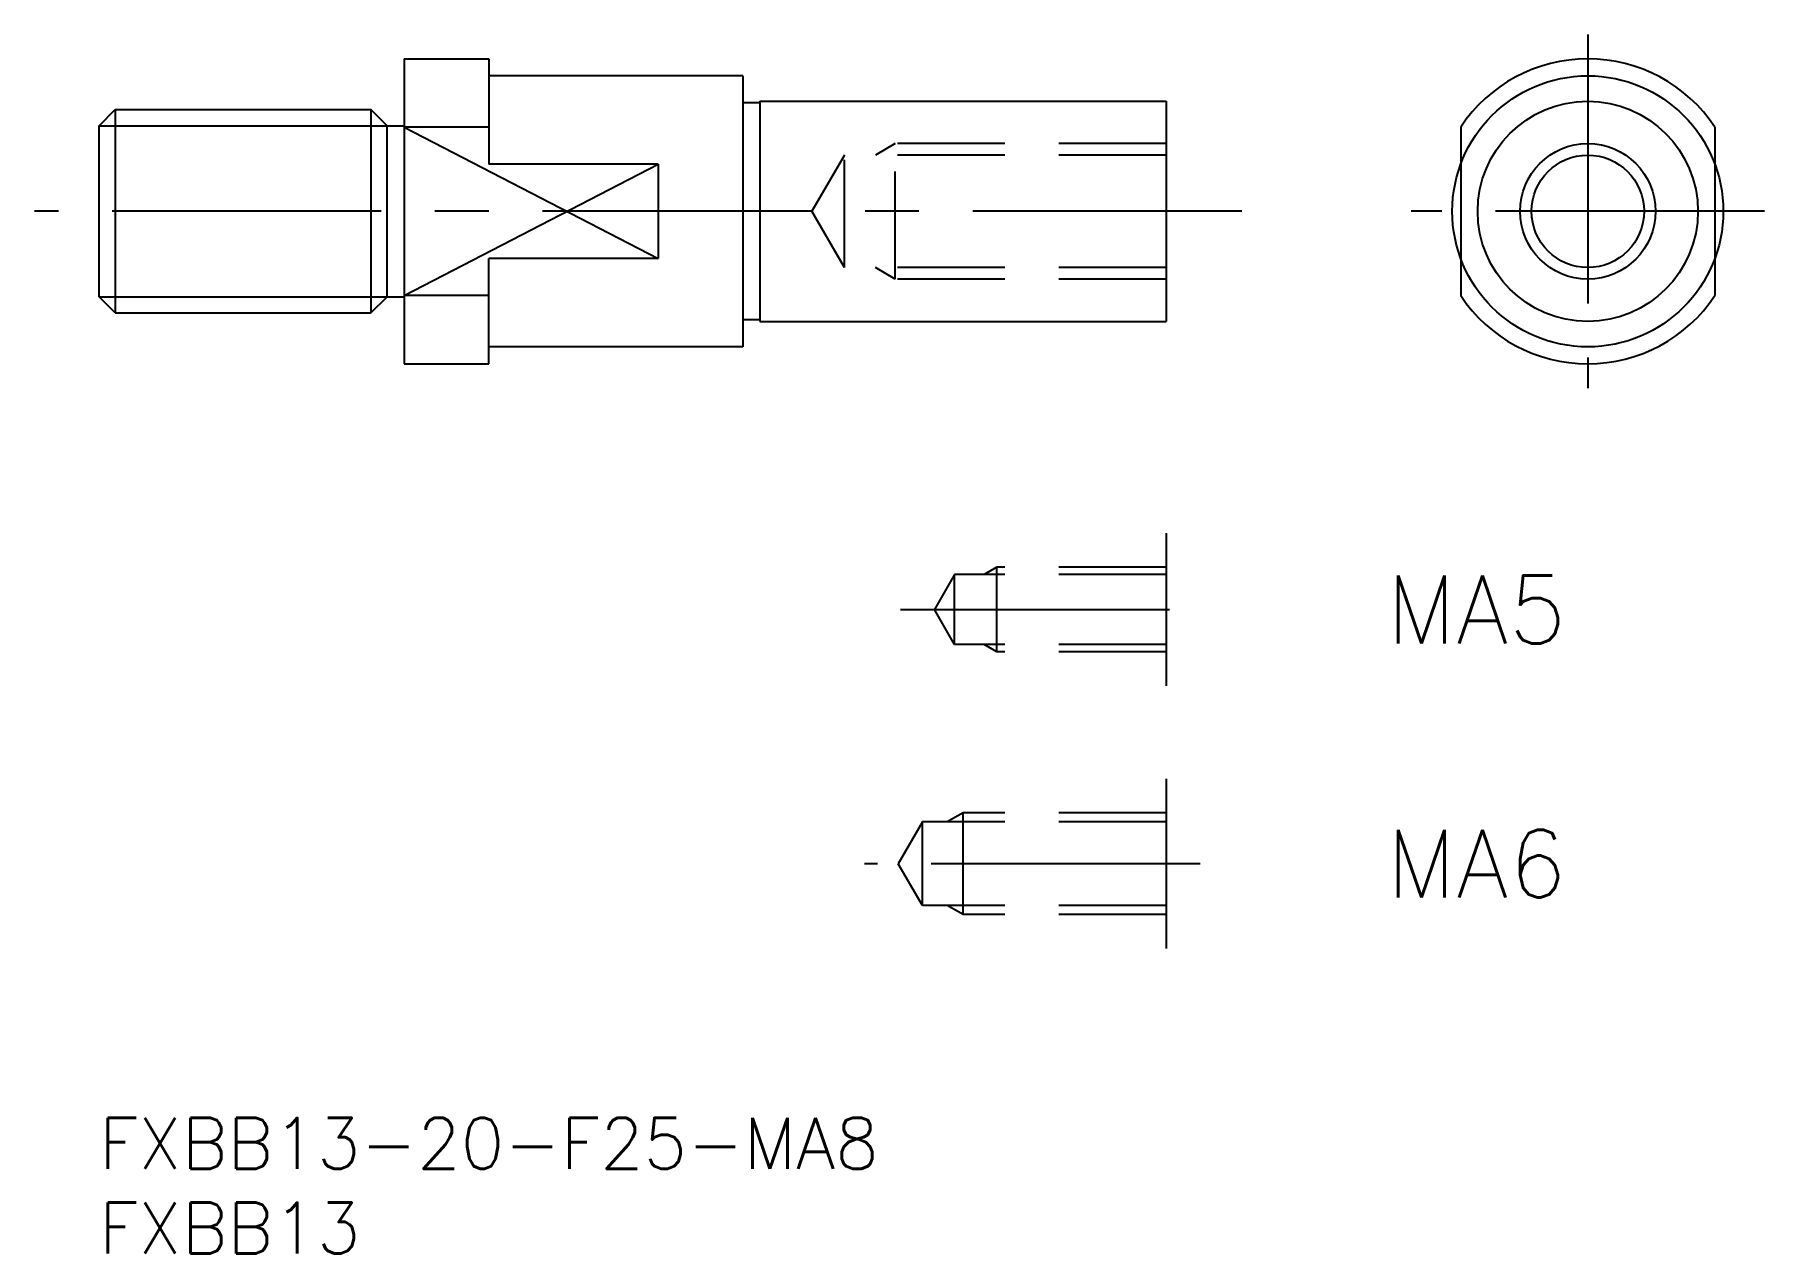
# Model space of a CAD drawing. Extents: x -4 to 98, y -8 to 64.
import ezdxf

# ---------------------------------------------------------------- set-up
doc = ezdxf.new("R2010")
doc.units = 0
doc.header["$LTSCALE"] = 0.5
doc.linetypes.add('CENTER', pattern=[50.8, 31.75, -6.35, 6.35, -6.35])
doc.linetypes.add('DASHED', pattern=[19.05, 12.7, -6.35])
for name, color, linetype in [('MSM_CENTER', 1, 'CENTER'), ('MSM_CONTINUOUS', 7, 'CONTINUOUS'), ('MSM_DASHED', 4, 'DASHED'), ('MSM_NARROW', 5, 'CONTINUOUS'), ('MSM_PART_NUMBER', 7, 'CONTINUOUS')]:
    doc.layers.add(name, color=color, linetype=linetype)
doc.styles.get("Standard").update_dxf_attribs({"font": 'txt.shx', "height": 3, "bigfont": 'bigfont.shx'})

# ---------------------------------------------------------------- blocks, each defined once
blk = doc.blocks.new('*U5')
at = {"layer": 'MSM_PART_NUMBER'}
blk.add_text('FXBB13-20-F25-MA8', height=3, dxfattribs=at).set_placement((0, -3))
blk = doc.blocks.new('*U6')
at = {"layer": 'MSM_PART_NUMBER'}
blk.add_text('FXBB13', height=3, dxfattribs=at).set_placement((0, -8))
blk = doc.blocks.new('*U7')
at = {"layer": 'MSM_PART_NUMBER'}
blk.add_text('MA6', height=4, dxfattribs=at).set_placement((76, 13))
blk = doc.blocks.new('*U8')
at = {"layer": 'MSM_PART_NUMBER'}
blk.add_text('MA5', height=4, dxfattribs=at).set_placement((76, 28))

msp = doc.modelspace()

# ---------------------------------------------------------------- linework, layer by layer
at = {"layer": 'MSM_CENTER'}
for p, q in [((87.88, 63.93), (87.88, 43.07)), ((67.45, 53.5), (-3.81, 53.5)), ((98.31, 53.5), (77.45, 53.5)), ((47.31, 30), (65, 30)), ((65, 15), (45.18, 15))]:
    msp.add_line(p, q, dxfattribs=at)
at = {"layer": 'MSM_CONTINUOUS'}
for p, q in [((18, 62.5), (18, 44.5)), ((18, 62.5), (23, 62.5)), ((23, 62.5), (23, 56.28)), ((38, 61.5), (23, 61.5)), ((38, 61.5), (38, 45.5)), ((0, 58.55), (0.95, 59.5)), ((0.95, 59.5), (16.05, 59.5)), ((0.95, 59.5), (0.95, 47.5)), ((17, 58.55), (16.05, 59.5)), ((16.05, 59.5), (16.05, 47.5)), ((39, 59.9), (38, 59.9)), ((39, 60), (63, 60)), ((39, 60), (39, 47)), ((63, 60), (63, 47)), ((0, 48.45), (0, 58.55)), ((17, 48.45), (17, 58.55)), ((17, 58.55), (18, 58.55)), ((23, 58.47), (18, 58.47)), ((80.38, 58.47), (80.38, 56.28)), ((95.38, 58.47), (95.38, 56.28)), ((33, 56.28), (23, 56.28)), ((33, 56.28), (33, 50.72)), ((33, 50.72), (23, 50.72)), ((23, 44.5), (23, 50.72)), ((80.38, 50.72), (80.38, 48.53)), ((95.38, 50.72), (95.38, 48.53)), ((0.95, 47.5), (0, 48.45)), ((16.05, 47.5), (17, 48.45)), ((17, 48.45), (18, 48.45)), ((23, 48.53), (18, 48.53)), ((0.95, 47.5), (16.05, 47.5)), ((39, 47.1), (38, 47.1)), ((39, 47), (63, 47)), ((38, 45.5), (23, 45.5)), ((18, 44.5), (23, 44.5)), ((63, 34.5), (63, 25.5)), ((63, 20), (63, 10))]:
    msp.add_line(p, q, dxfattribs=at)
for radius in [8, 6.5, 3.32]:
    msp.add_circle((87.88, 53.5), radius, dxfattribs=at)
for start, end in [(33.5573, 146.4427), (213.5573, 326.4427)]:
    msp.add_arc((87.88, 53.5), 9, start, end, dxfattribs=at)
at = {"layer": 'MSM_DASHED'}
for p, q in [((47, 57.5), (45.83, 56.82)), ((47, 49.5), (47, 57.5)), ((63, 57.5), (47, 57.5)), ((44, 56.82), (42.08, 53.5)), ((44, 50.18), (44, 56.82)), ((63, 56.82), (44, 56.82)), ((80.38, 56.28), (80.38, 50.72)), ((95.38, 56.28), (95.38, 50.72)), ((44, 50.18), (42.08, 53.5)), ((63, 50.18), (44, 50.18)), ((47, 49.5), (45.83, 50.18)), ((63, 49.5), (47, 49.5)), ((50.5, 32.07), (49.31, 30)), ((63, 32.07), (50.5, 32.07)), ((50.5, 27.93), (50.5, 32.07)), ((53, 32.5), (52.25, 32.07)), ((63, 32.5), (53, 32.5)), ((53, 27.5), (53, 32.5)), ((50.5, 27.93), (49.31, 30)), ((63, 27.93), (50.5, 27.93)), ((53, 27.5), (52.25, 27.93)), ((63, 27.5), (53, 27.5)), ((48.6, 17.46), (47.18, 15)), ((63, 17.46), (48.6, 17.46)), ((48.6, 12.54), (48.6, 17.46)), ((51, 18), (50.06, 17.46)), ((63, 18), (51, 18)), ((51, 12), (51, 18)), ((48.6, 12.54), (47.18, 15)), ((63, 12.54), (48.6, 12.54)), ((51, 12), (50.06, 12.54)), ((63, 12), (51, 12))]:
    msp.add_line(p, q, dxfattribs=at)
at = {"layer": 'MSM_NARROW'}
for p, q in [((0, 58.55), (17, 58.55)), ((18, 58.47), (33, 50.72)), ((18, 48.53), (33, 56.28)), ((0, 48.45), (17, 48.45))]:
    msp.add_line(p, q, dxfattribs=at)
msp.add_circle((87.88, 53.5), 4, dxfattribs=at)

# ---------------------------------------------------------------- block references
at = {"layer": 'MSM_CONTINUOUS'}
for name in ['*U8', '*U7', '*U5', '*U6']:
    msp.add_blockref(name, (0, 0), dxfattribs=at)

doc.saveas('drawing.dxf')
